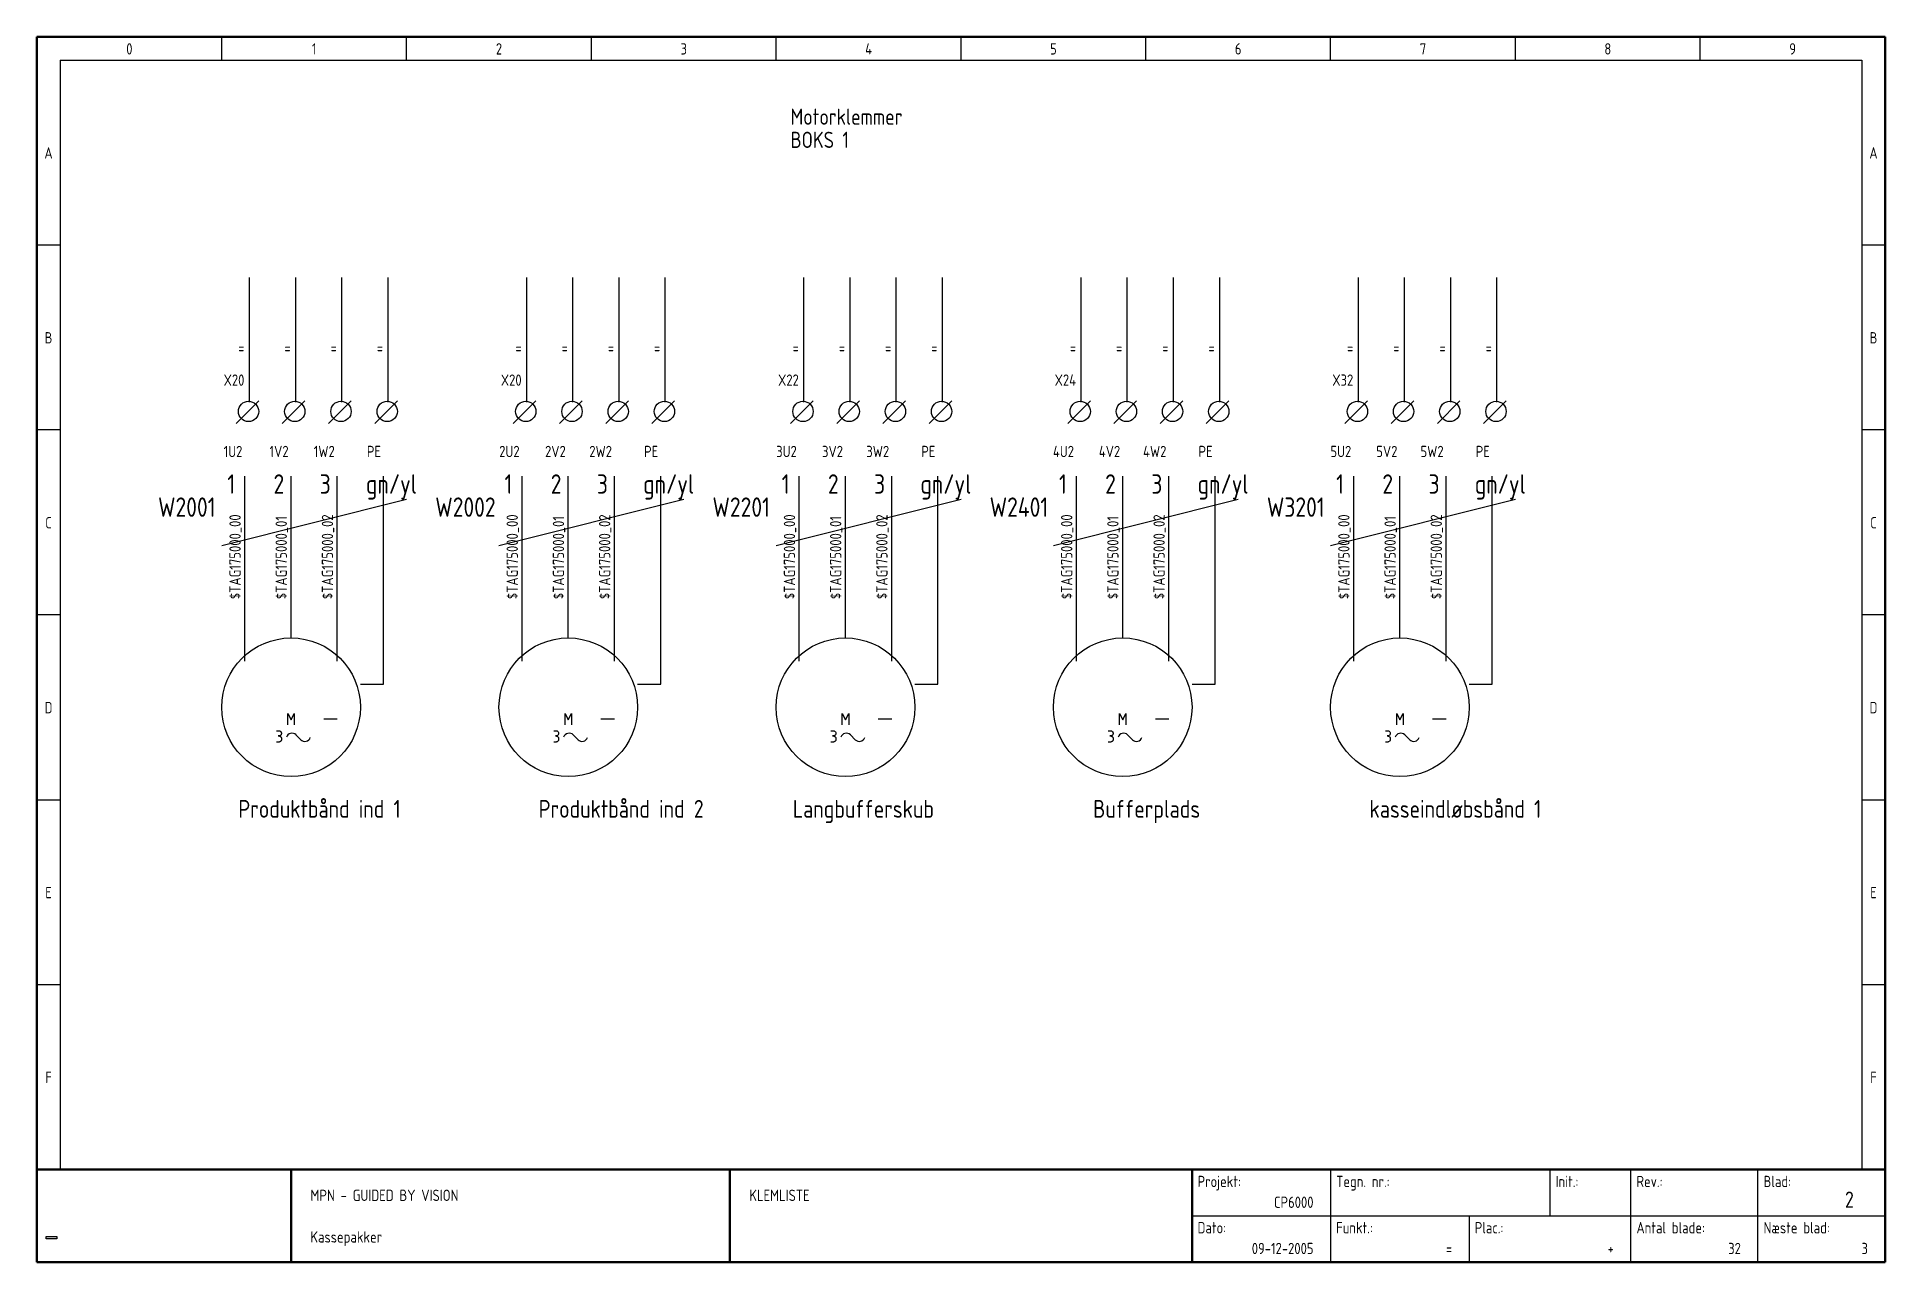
# Model space of a CAD drawing. Header units: millimetres. Extents: x 10 to 410, y 10 to 275.
import ezdxf
from ezdxf.enums import TextEntityAlignment as Align

# ---------------------------------------------------------------- set-up
doc = ezdxf.new("R2010")
doc.units = ezdxf.units.MM
doc.linetypes.add('Caddy_Solid', pattern=[0])
doc.styles.add('Caddy_Vectorfont1p', font='isocp___.ttf', dxfattribs={"width": 0.9})
picture_1 = doc.add_image_def('image1.bmp', size_in_pixel=(51, 10))

# ---------------------------------------------------------------- blocks, each defined once
blk = doc.blocks.new('Blk1')
at = {"linetype": 'Caddy_Solid', "lineweight": 50}
for p, q in [((10, 10), (10, 275)), ((10, 275), (410, 275)), ((410, 275), (410, 10)), ((10, 30), (410, 30)), ((65, 30), (65, 10)), ((160, 30), (160, 10)), ((260, 30), (260, 10)), ((410, 10), (10, 10))]:
    blk.add_line(p, q, dxfattribs=at)
at = {"linetype": 'Caddy_Solid', "lineweight": 25}
for p, q in [((50, 270), (50, 275)), ((90, 270), (90, 275)), ((130, 270), (130, 275)), ((170, 270), (170, 275)), ((210, 270), (210, 275)), ((250, 270), (250, 275)), ((290, 270), (290, 275)), ((330, 270), (330, 275)), ((370, 270), (370, 275)), ((15, 270), (15, 30)), ((15, 270), (405, 270)), ((405, 270), (405, 30)), ((15, 230), (10, 230)), ((410, 230), (405, 230)), ((15, 190), (10, 190)), ((410, 190), (405, 190)), ((15, 150), (10, 150)), ((410, 150), (405, 150)), ((10, 110), (15, 110)), ((405, 110), (410, 110)), ((10, 70), (15, 70)), ((405, 70), (410, 70)), ((10, 30), (15, 30)), ((290, 30), (290, 10)), ((337.5, 20), (337.5, 30)), ((355, 20), (355, 30)), ((382.5, 20), (382.5, 30)), ((405, 30), (410, 30)), ((260, 20), (410, 20)), ((320, 20), (320, 10)), ((355, 10), (355, 20)), ((382.5, 10), (382.5, 20))]:
    blk.add_line(p, q, dxfattribs=at)
at = {"lineweight": 25, "style": 'Caddy_Vectorfont1p', "width": 0.9}
for s, p in [('0', (30, 271.2)), ('1', (70, 271.2)), ('2', (110, 271.2)), ('3', (150, 271.2)), ('4', (190, 271.2)), ('5', (230, 271.2)), ('6', (270, 271.2)), ('7', (310, 271.2)), ('8', (350, 271.2)), ('9', (390, 271.2)), ('A', (12.5, 248.7)), ('A', (407.5, 248.7)), ('B', (12.5, 208.7)), ('B', (407.5, 208.7)), ('C', (12.5, 168.7)), ('C', (407.5, 168.7)), ('D', (12.5, 128.7)), ('D', (407.5, 128.7)), ('E', (12.5, 88.7)), ('E', (407.5, 88.7)), ('F', (12.5, 48.7)), ('F', (407.5, 48.7))]:
    blk.add_text(s, height=2.45, dxfattribs=at).set_placement(p, align=Align.CENTER)
for s, p in [('Projekt:', (261.2, 26.2)), ('Tegn. nr.:', (291.2, 26.2)), ('Init.:', (338.7, 26.2)), ('Rev.:', (356.2, 26.2)), ('Blad:', (383.7, 26.2)), ('MPN - GUIDED BY VISION', (69.2, 23.2)), ('KLEMLISTE', (164.2, 23.2)), ('Kassepakker', (69.2, 14.2)), ('Dato:', (261.2, 16.2)), ('Funkt.:', (291.2, 16.2)), ('Plac.:', (321.2, 16.2)), ('Antal blade:', (356.2, 16.2)), ('Næste blad:', (383.7, 16.2))]:
    blk.add_text(s, height=2.45, dxfattribs=at).set_placement(p)
for s, p in [('CP6000', (286.3, 21.7)), ('09-12-2005', (286.3, 11.7)), ('=', (316.3, 11.7)), ('+', (351.3, 11.7)), ('32', (378.8, 11.7)), ('3', (406.3, 11.7))]:
    blk.add_text(s, height=2.45, dxfattribs=at).set_placement(p, align=Align.RIGHT)
at = {"lineweight": 35, "style": 'Caddy_Vectorfont1p', "width": 0.9}
blk.add_text('2', height=3.5, dxfattribs=at).set_placement((403.25, 21.75), align=Align.RIGHT)
image = blk.add_image(picture_1, insert=(12, 15), size_in_units=(2.32, 0.484))
blk = doc.blocks.new('Blk2')
at = {"linetype": 'Caddy_Solid', "lineweight": 25}
blk.add_line((53.1, 191.4), (58, 196.3), dxfattribs=at)
blk.add_circle((55.8, 194), 2.2, dxfattribs=at)
at = {"lineweight": 25, "style": 'Caddy_Vectorfont1p', "width": 0.9, "flags": 1}
for tag, p in [('$TAG140020', (54.9, 206.55)), ('$TAG140050', (49.9, 198.05)), ('$TAG160410', (52.8, 187.75))]:
    blk.add_attdef(tag, text='', height=2.45, dxfattribs=at).set_placement(p, align=Align.RIGHT)
at = {"lineweight": 25, "style": 'Caddy_Vectorfont1p', "width": 0.9}
for tag, p in [('$TAG160010', (54.9, 199.55)), ('$TAG160040', (45.3, 187.25)), ('$TAG160040', (45.3, 186.82)), ('$TAG160400', (54.46, 184.11))]:
    blk.add_attdef(tag, text='', height=2.45, dxfattribs=at).set_placement(p, align=Align.RIGHT)
blk = doc.blocks.new('Blk3')
at = {"linetype": 'Caddy_Solid', "lineweight": 25}
blk.add_line((63.1, 191.4), (68, 196.3), dxfattribs=at)
blk.add_circle((65.8, 194), 2.2, dxfattribs=at)
at = {"lineweight": 25, "style": 'Caddy_Vectorfont1p', "width": 0.9, "flags": 1}
for tag, p in [('$TAG140020', (64.9, 206.55)), ('$TAG140050', (59.9, 198.05)), ('$TAG160010', (64.9, 199.55)), ('$TAG160410', (62.8, 187.75))]:
    blk.add_attdef(tag, text='', height=2.45, dxfattribs=at).set_placement(p, align=Align.RIGHT)
at = {"lineweight": 25, "style": 'Caddy_Vectorfont1p', "width": 0.9}
for tag, p in [('$TAG160040', (55.3, 187.25)), ('$TAG160040', (55.3, 186.82)), ('$TAG160400', (64.46, 184.11))]:
    blk.add_attdef(tag, text='', height=2.45, dxfattribs=at).set_placement(p, align=Align.RIGHT)
blk = doc.blocks.new('Blk4')
at = {"linetype": 'Caddy_Solid', "lineweight": 25}
blk.add_line((73.1, 191.4), (78, 196.3), dxfattribs=at)
blk.add_circle((75.8, 194), 2.2, dxfattribs=at)
at = {"lineweight": 25, "style": 'Caddy_Vectorfont1p', "width": 0.9, "flags": 1}
for tag, p in [('$TAG140020', (74.9, 206.55)), ('$TAG140050', (69.9, 198.05)), ('$TAG160010', (74.9, 199.55)), ('$TAG160410', (72.8, 187.75))]:
    blk.add_attdef(tag, text='', height=2.45, dxfattribs=at).set_placement(p, align=Align.RIGHT)
at = {"lineweight": 25, "style": 'Caddy_Vectorfont1p', "width": 0.9}
for tag, p in [('$TAG160040', (65.3, 187.25)), ('$TAG160040', (65.3, 186.82)), ('$TAG160400', (74.46, 184.11))]:
    blk.add_attdef(tag, text='', height=2.45, dxfattribs=at).set_placement(p, align=Align.RIGHT)
blk = doc.blocks.new('Blk5')
at = {"linetype": 'Caddy_Solid', "lineweight": 25}
blk.add_line((83.1, 191.4), (88, 196.3), dxfattribs=at)
blk.add_circle((85.8, 194), 2.2, dxfattribs=at)
at = {"lineweight": 25, "style": 'Caddy_Vectorfont1p', "width": 0.9, "flags": 1}
for tag, p in [('$TAG140020', (84.9, 206.55)), ('$TAG140050', (79.9, 198.05)), ('$TAG160010', (84.9, 199.55)), ('$TAG160410', (82.8, 187.75))]:
    blk.add_attdef(tag, text='', height=2.45, dxfattribs=at).set_placement(p, align=Align.RIGHT)
at = {"lineweight": 25, "style": 'Caddy_Vectorfont1p', "width": 0.9}
for tag, p in [('$TAG160040', (75.3, 187.25)), ('$TAG160040', (75.3, 186.82)), ('$TAG160400', (84.46, 184.11))]:
    blk.add_attdef(tag, text='', height=2.45, dxfattribs=at).set_placement(p, align=Align.RIGHT)
blk = doc.blocks.new('Blk6')
at = {"linetype": 'Caddy_Solid', "lineweight": 25}
blk.add_line((113.1, 191.4), (118, 196.3), dxfattribs=at)
blk.add_circle((115.8, 194), 2.2, dxfattribs=at)
at = {"lineweight": 25, "style": 'Caddy_Vectorfont1p', "width": 0.9, "flags": 1}
for tag, p in [('$TAG140020', (114.9, 206.55)), ('$TAG140050', (109.9, 198.05)), ('$TAG160410', (112.8, 187.75))]:
    blk.add_attdef(tag, text='', height=2.45, dxfattribs=at).set_placement(p, align=Align.RIGHT)
at = {"lineweight": 25, "style": 'Caddy_Vectorfont1p', "width": 0.9}
for tag, p in [('$TAG160010', (114.9, 199.55)), ('$TAG160040', (105.3, 187.25)), ('$TAG160040', (105.3, 186.82)), ('$TAG160400', (114.46, 184.11))]:
    blk.add_attdef(tag, text='', height=2.45, dxfattribs=at).set_placement(p, align=Align.RIGHT)
blk = doc.blocks.new('Blk7')
at = {"linetype": 'Caddy_Solid', "lineweight": 25}
blk.add_line((123.1, 191.4), (128, 196.3), dxfattribs=at)
blk.add_circle((125.8, 194), 2.2, dxfattribs=at)
at = {"lineweight": 25, "style": 'Caddy_Vectorfont1p', "width": 0.9, "flags": 1}
for tag, p in [('$TAG140020', (124.9, 206.55)), ('$TAG140050', (119.9, 198.05)), ('$TAG160010', (124.9, 199.55)), ('$TAG160410', (122.8, 187.75))]:
    blk.add_attdef(tag, text='', height=2.45, dxfattribs=at).set_placement(p, align=Align.RIGHT)
at = {"lineweight": 25, "style": 'Caddy_Vectorfont1p', "width": 0.9}
for tag, p in [('$TAG160040', (115.3, 187.25)), ('$TAG160040', (115.3, 186.82)), ('$TAG160400', (124.46, 184.11))]:
    blk.add_attdef(tag, text='', height=2.45, dxfattribs=at).set_placement(p, align=Align.RIGHT)
blk = doc.blocks.new('Blk8')
at = {"linetype": 'Caddy_Solid', "lineweight": 25}
blk.add_line((133.1, 191.4), (138, 196.3), dxfattribs=at)
blk.add_circle((135.8, 194), 2.2, dxfattribs=at)
at = {"lineweight": 25, "style": 'Caddy_Vectorfont1p', "width": 0.9, "flags": 1}
for tag, p in [('$TAG140020', (134.9, 206.55)), ('$TAG140050', (129.9, 198.05)), ('$TAG160010', (134.9, 199.55)), ('$TAG160410', (132.8, 187.75))]:
    blk.add_attdef(tag, text='', height=2.45, dxfattribs=at).set_placement(p, align=Align.RIGHT)
at = {"lineweight": 25, "style": 'Caddy_Vectorfont1p', "width": 0.9}
for tag, p in [('$TAG160040', (125.3, 187.25)), ('$TAG160040', (125.3, 186.82)), ('$TAG160400', (134.46, 184.11))]:
    blk.add_attdef(tag, text='', height=2.45, dxfattribs=at).set_placement(p, align=Align.RIGHT)
blk = doc.blocks.new('Blk9')
at = {"linetype": 'Caddy_Solid', "lineweight": 25}
blk.add_line((143.1, 191.4), (148, 196.3), dxfattribs=at)
blk.add_circle((145.8, 194), 2.2, dxfattribs=at)
at = {"lineweight": 25, "style": 'Caddy_Vectorfont1p', "width": 0.9, "flags": 1}
for tag, p in [('$TAG140020', (144.9, 206.55)), ('$TAG140050', (139.9, 198.05)), ('$TAG160010', (144.9, 199.55)), ('$TAG160410', (142.8, 187.75))]:
    blk.add_attdef(tag, text='', height=2.45, dxfattribs=at).set_placement(p, align=Align.RIGHT)
at = {"lineweight": 25, "style": 'Caddy_Vectorfont1p', "width": 0.9}
for tag, p in [('$TAG160040', (135.3, 187.25)), ('$TAG160040', (135.3, 186.82)), ('$TAG160400', (144.46, 184.11))]:
    blk.add_attdef(tag, text='', height=2.45, dxfattribs=at).set_placement(p, align=Align.RIGHT)
blk = doc.blocks.new('Blk10')
at = {"linetype": 'Caddy_Solid', "lineweight": 25}
blk.add_line((173.1, 191.4), (178, 196.3), dxfattribs=at)
blk.add_circle((175.8, 194), 2.2, dxfattribs=at)
at = {"lineweight": 25, "style": 'Caddy_Vectorfont1p', "width": 0.9, "flags": 1}
for tag, p in [('$TAG140020', (174.9, 206.55)), ('$TAG140050', (169.9, 198.05)), ('$TAG160410', (172.8, 187.75))]:
    blk.add_attdef(tag, text='', height=2.45, dxfattribs=at).set_placement(p, align=Align.RIGHT)
at = {"lineweight": 25, "style": 'Caddy_Vectorfont1p', "width": 0.9}
for tag, p in [('$TAG160010', (174.9, 199.55)), ('$TAG160040', (165.3, 187.25)), ('$TAG160040', (165.3, 186.82)), ('$TAG160400', (174.46, 184.11))]:
    blk.add_attdef(tag, text='', height=2.45, dxfattribs=at).set_placement(p, align=Align.RIGHT)
blk = doc.blocks.new('Blk11')
at = {"linetype": 'Caddy_Solid', "lineweight": 25}
blk.add_line((183.1, 191.4), (188, 196.3), dxfattribs=at)
blk.add_circle((185.8, 194), 2.2, dxfattribs=at)
at = {"lineweight": 25, "style": 'Caddy_Vectorfont1p', "width": 0.9, "flags": 1}
for tag, p in [('$TAG140020', (184.9, 206.55)), ('$TAG140050', (179.9, 198.05)), ('$TAG160010', (184.9, 199.55)), ('$TAG160410', (182.8, 187.75))]:
    blk.add_attdef(tag, text='', height=2.45, dxfattribs=at).set_placement(p, align=Align.RIGHT)
at = {"lineweight": 25, "style": 'Caddy_Vectorfont1p', "width": 0.9}
for tag, p in [('$TAG160040', (175.3, 187.25)), ('$TAG160040', (175.3, 186.82)), ('$TAG160400', (184.46, 184.11))]:
    blk.add_attdef(tag, text='', height=2.45, dxfattribs=at).set_placement(p, align=Align.RIGHT)
blk = doc.blocks.new('Blk12')
at = {"linetype": 'Caddy_Solid', "lineweight": 25}
blk.add_line((193.1, 191.4), (198, 196.3), dxfattribs=at)
blk.add_circle((195.8, 194), 2.2, dxfattribs=at)
at = {"lineweight": 25, "style": 'Caddy_Vectorfont1p', "width": 0.9, "flags": 1}
for tag, p in [('$TAG140020', (194.9, 206.55)), ('$TAG140050', (189.9, 198.05)), ('$TAG160010', (194.9, 199.55)), ('$TAG160410', (192.8, 187.75))]:
    blk.add_attdef(tag, text='', height=2.45, dxfattribs=at).set_placement(p, align=Align.RIGHT)
at = {"lineweight": 25, "style": 'Caddy_Vectorfont1p', "width": 0.9}
for tag, p in [('$TAG160040', (185.3, 187.25)), ('$TAG160040', (185.3, 186.82)), ('$TAG160400', (194.46, 184.11))]:
    blk.add_attdef(tag, text='', height=2.45, dxfattribs=at).set_placement(p, align=Align.RIGHT)
blk = doc.blocks.new('Blk13')
at = {"linetype": 'Caddy_Solid', "lineweight": 25}
blk.add_line((203.1, 191.4), (208, 196.3), dxfattribs=at)
blk.add_circle((205.8, 194), 2.2, dxfattribs=at)
at = {"lineweight": 25, "style": 'Caddy_Vectorfont1p', "width": 0.9, "flags": 1}
for tag, p in [('$TAG140020', (204.9, 206.55)), ('$TAG140050', (199.9, 198.05)), ('$TAG160010', (204.9, 199.55)), ('$TAG160410', (202.8, 187.75))]:
    blk.add_attdef(tag, text='', height=2.45, dxfattribs=at).set_placement(p, align=Align.RIGHT)
at = {"lineweight": 25, "style": 'Caddy_Vectorfont1p', "width": 0.9}
for tag, p in [('$TAG160040', (195.3, 187.25)), ('$TAG160040', (195.3, 186.82)), ('$TAG160400', (204.46, 184.11))]:
    blk.add_attdef(tag, text='', height=2.45, dxfattribs=at).set_placement(p, align=Align.RIGHT)
blk = doc.blocks.new('Blk14')
at = {"linetype": 'Caddy_Solid', "lineweight": 25}
blk.add_line((233.1, 191.4), (238, 196.3), dxfattribs=at)
blk.add_circle((235.8, 194), 2.2, dxfattribs=at)
at = {"lineweight": 25, "style": 'Caddy_Vectorfont1p', "width": 0.9, "flags": 1}
for tag, p in [('$TAG140020', (234.9, 206.55)), ('$TAG140050', (229.9, 198.05)), ('$TAG160410', (232.8, 187.75))]:
    blk.add_attdef(tag, text='', height=2.45, dxfattribs=at).set_placement(p, align=Align.RIGHT)
at = {"lineweight": 25, "style": 'Caddy_Vectorfont1p', "width": 0.9}
for tag, p in [('$TAG160010', (234.9, 199.55)), ('$TAG160040', (225.3, 187.25)), ('$TAG160040', (225.3, 186.82)), ('$TAG160400', (234.46, 184.11))]:
    blk.add_attdef(tag, text='', height=2.45, dxfattribs=at).set_placement(p, align=Align.RIGHT)
blk = doc.blocks.new('Blk15')
at = {"linetype": 'Caddy_Solid', "lineweight": 25}
blk.add_line((243.1, 191.4), (248, 196.3), dxfattribs=at)
blk.add_circle((245.8, 194), 2.2, dxfattribs=at)
at = {"lineweight": 25, "style": 'Caddy_Vectorfont1p', "width": 0.9, "flags": 1}
for tag, p in [('$TAG140020', (244.9, 206.55)), ('$TAG140050', (239.9, 198.05)), ('$TAG160010', (244.9, 199.55)), ('$TAG160410', (242.8, 187.75))]:
    blk.add_attdef(tag, text='', height=2.45, dxfattribs=at).set_placement(p, align=Align.RIGHT)
at = {"lineweight": 25, "style": 'Caddy_Vectorfont1p', "width": 0.9}
for tag, p in [('$TAG160040', (235.3, 187.25)), ('$TAG160040', (235.3, 186.82)), ('$TAG160400', (244.46, 184.11))]:
    blk.add_attdef(tag, text='', height=2.45, dxfattribs=at).set_placement(p, align=Align.RIGHT)
blk = doc.blocks.new('Blk16')
at = {"linetype": 'Caddy_Solid', "lineweight": 25}
blk.add_line((253.1, 191.4), (258, 196.3), dxfattribs=at)
blk.add_circle((255.8, 194), 2.2, dxfattribs=at)
at = {"lineweight": 25, "style": 'Caddy_Vectorfont1p', "width": 0.9, "flags": 1}
for tag, p in [('$TAG140020', (254.9, 206.55)), ('$TAG140050', (249.9, 198.05)), ('$TAG160010', (254.9, 199.55)), ('$TAG160410', (252.8, 187.75))]:
    blk.add_attdef(tag, text='', height=2.45, dxfattribs=at).set_placement(p, align=Align.RIGHT)
at = {"lineweight": 25, "style": 'Caddy_Vectorfont1p', "width": 0.9}
for tag, p in [('$TAG160040', (245.3, 187.25)), ('$TAG160040', (245.3, 186.82)), ('$TAG160400', (254.46, 184.11))]:
    blk.add_attdef(tag, text='', height=2.45, dxfattribs=at).set_placement(p, align=Align.RIGHT)
blk = doc.blocks.new('Blk17')
at = {"linetype": 'Caddy_Solid', "lineweight": 25}
blk.add_line((263.1, 191.4), (268, 196.3), dxfattribs=at)
blk.add_circle((265.8, 194), 2.2, dxfattribs=at)
at = {"lineweight": 25, "style": 'Caddy_Vectorfont1p', "width": 0.9, "flags": 1}
for tag, p in [('$TAG140020', (264.9, 206.55)), ('$TAG140050', (259.9, 198.05)), ('$TAG160010', (264.9, 199.55)), ('$TAG160410', (262.8, 187.75))]:
    blk.add_attdef(tag, text='', height=2.45, dxfattribs=at).set_placement(p, align=Align.RIGHT)
at = {"lineweight": 25, "style": 'Caddy_Vectorfont1p', "width": 0.9}
for tag, p in [('$TAG160040', (255.3, 187.25)), ('$TAG160040', (255.3, 186.82)), ('$TAG160400', (264.46, 184.11))]:
    blk.add_attdef(tag, text='', height=2.45, dxfattribs=at).set_placement(p, align=Align.RIGHT)
blk = doc.blocks.new('Blk18')
at = {"linetype": 'Caddy_Solid', "lineweight": 25}
blk.add_line((293.1, 191.4), (298, 196.3), dxfattribs=at)
blk.add_circle((295.8, 194), 2.2, dxfattribs=at)
at = {"lineweight": 25, "style": 'Caddy_Vectorfont1p', "width": 0.9, "flags": 1}
for tag, p in [('$TAG140020', (294.9, 206.55)), ('$TAG140050', (289.9, 198.05)), ('$TAG160410', (292.8, 187.75))]:
    blk.add_attdef(tag, text='', height=2.45, dxfattribs=at).set_placement(p, align=Align.RIGHT)
at = {"lineweight": 25, "style": 'Caddy_Vectorfont1p', "width": 0.9}
for tag, p in [('$TAG160010', (294.9, 199.55)), ('$TAG160040', (285.3, 187.25)), ('$TAG160040', (285.3, 186.82)), ('$TAG160400', (294.46, 184.11))]:
    blk.add_attdef(tag, text='', height=2.45, dxfattribs=at).set_placement(p, align=Align.RIGHT)
blk = doc.blocks.new('Blk19')
at = {"linetype": 'Caddy_Solid', "lineweight": 25}
blk.add_line((303.1, 191.4), (308, 196.3), dxfattribs=at)
blk.add_circle((305.8, 194), 2.2, dxfattribs=at)
at = {"lineweight": 25, "style": 'Caddy_Vectorfont1p', "width": 0.9, "flags": 1}
for tag, p in [('$TAG140020', (304.9, 206.55)), ('$TAG140050', (299.9, 198.05)), ('$TAG160010', (304.9, 199.55)), ('$TAG160410', (302.8, 187.75))]:
    blk.add_attdef(tag, text='', height=2.45, dxfattribs=at).set_placement(p, align=Align.RIGHT)
at = {"lineweight": 25, "style": 'Caddy_Vectorfont1p', "width": 0.9}
for tag, p in [('$TAG160040', (295.3, 187.25)), ('$TAG160040', (295.3, 186.82)), ('$TAG160400', (304.46, 184.11))]:
    blk.add_attdef(tag, text='', height=2.45, dxfattribs=at).set_placement(p, align=Align.RIGHT)
blk = doc.blocks.new('Blk20')
at = {"linetype": 'Caddy_Solid', "lineweight": 25}
blk.add_line((313.1, 191.4), (318, 196.3), dxfattribs=at)
blk.add_circle((315.8, 194), 2.2, dxfattribs=at)
at = {"lineweight": 25, "style": 'Caddy_Vectorfont1p', "width": 0.9, "flags": 1}
for tag, p in [('$TAG140020', (314.9, 206.55)), ('$TAG140050', (309.9, 198.05)), ('$TAG160010', (314.9, 199.55)), ('$TAG160410', (312.8, 187.75))]:
    blk.add_attdef(tag, text='', height=2.45, dxfattribs=at).set_placement(p, align=Align.RIGHT)
at = {"lineweight": 25, "style": 'Caddy_Vectorfont1p', "width": 0.9}
for tag, p in [('$TAG160040', (305.3, 187.25)), ('$TAG160040', (305.3, 186.82)), ('$TAG160400', (314.46, 184.11))]:
    blk.add_attdef(tag, text='', height=2.45, dxfattribs=at).set_placement(p, align=Align.RIGHT)
blk = doc.blocks.new('Blk21')
at = {"linetype": 'Caddy_Solid', "lineweight": 25}
blk.add_line((323.1, 191.4), (328, 196.3), dxfattribs=at)
blk.add_circle((325.8, 194), 2.2, dxfattribs=at)
at = {"lineweight": 25, "style": 'Caddy_Vectorfont1p', "width": 0.9, "flags": 1}
for tag, p in [('$TAG140020', (324.9, 206.55)), ('$TAG140050', (319.9, 198.05)), ('$TAG160010', (324.9, 199.55)), ('$TAG160410', (322.8, 187.75))]:
    blk.add_attdef(tag, text='', height=2.45, dxfattribs=at).set_placement(p, align=Align.RIGHT)
at = {"lineweight": 25, "style": 'Caddy_Vectorfont1p', "width": 0.9}
for tag, p in [('$TAG160040', (315.3, 187.25)), ('$TAG160040', (315.3, 186.82)), ('$TAG160400', (324.46, 184.11))]:
    blk.add_attdef(tag, text='', height=2.45, dxfattribs=at).set_placement(p, align=Align.RIGHT)

msp = doc.modelspace()

# ---------------------------------------------------------------- linework, layer by layer
at = {"linetype": 'Caddy_Solid', "lineweight": 25}
for p, q in [((56, 196), (56, 223)), ((66, 196), (66, 223)), ((76, 196), (76, 223)), ((86, 196), (86, 223)), ((116, 196), (116, 223)), ((126, 196), (126, 223)), ((136, 196), (136, 223)), ((146, 196), (146, 223)), ((176, 196), (176, 223)), ((186, 196), (186, 223)), ((196, 196), (196, 223)), ((206, 196), (206, 223)), ((236, 196), (236, 223)), ((246, 196), (246, 223)), ((256, 196), (256, 223)), ((266, 196), (266, 223)), ((296, 196), (296, 223)), ((306, 196), (306, 223)), ((316, 196), (316, 223)), ((326, 196), (326, 223)), ((55, 155), (55, 180)), ((65, 155), (65, 180)), ((75, 155), (75, 180)), ((85, 155), (85, 180)), ((115, 155), (115, 180)), ((125, 155), (125, 180)), ((135, 155), (135, 180)), ((145, 155), (145, 180)), ((175, 155), (175, 180)), ((185, 155), (185, 180)), ((195, 155), (195, 180)), ((205, 155), (205, 180)), ((235, 155), (235, 180)), ((245, 155), (245, 180)), ((255, 155), (255, 180)), ((265, 155), (265, 180)), ((295, 155), (295, 180)), ((305, 155), (305, 180)), ((315, 155), (315, 180)), ((325, 155), (325, 180)), ((50, 165), (90, 175)), ((110, 165), (150, 175)), ((170, 165), (210, 175)), ((230, 165), (270, 175)), ((290, 165), (330, 175)), ((55, 140), (55, 155)), ((65, 145), (65, 155)), ((75, 140), (75, 155)), ((85, 135), (85, 155)), ((115, 140), (115, 155)), ((125, 145), (125, 155)), ((135, 140), (135, 155)), ((145, 135), (145, 155)), ((175, 140), (175, 155)), ((185, 145), (185, 155)), ((195, 140), (195, 155)), ((205, 135), (205, 155)), ((235, 140), (235, 155)), ((245, 145), (245, 155)), ((255, 140), (255, 155)), ((265, 135), (265, 155)), ((295, 140), (295, 155)), ((305, 145), (305, 155)), ((315, 140), (315, 155)), ((325, 135), (325, 155)), ((80, 135), (85, 135)), ((140, 135), (145, 135)), ((200, 135), (205, 135)), ((260, 135), (265, 135)), ((320, 135), (325, 135)), ((64.3, 126.2), (64.3, 128.65)), ((64.3, 128.65), (65, 127.25)), ((65, 127.25), (65.7, 128.65)), ((65.7, 128.65), (65.7, 126.2)), ((124.3, 126.2), (124.3, 128.65)), ((124.3, 128.65), (125, 127.25)), ((125, 127.25), (125.7, 128.65)), ((125.7, 128.65), (125.7, 126.2)), ((184.3, 126.2), (184.3, 128.65)), ((184.3, 128.65), (185, 127.25)), ((185, 127.25), (185.7, 128.65)), ((185.7, 128.65), (185.7, 126.2)), ((244.3, 126.2), (244.3, 128.65)), ((244.3, 128.65), (245, 127.25)), ((245, 127.25), (245.7, 128.65)), ((245.7, 128.65), (245.7, 126.2)), ((304.3, 126.2), (304.3, 128.65)), ((304.3, 128.65), (305, 127.25)), ((305, 127.25), (305.7, 128.65)), ((305.7, 128.65), (305.7, 126.2)), ((61.86, 124.93), (62.39, 124.93)), ((62.39, 124.93), (62.48, 124.91)), ((62.48, 124.91), (62.56, 124.9)), ((62.56, 124.9), (62.65, 124.86)), ((62.65, 124.86), (62.74, 124.79)), ((62.74, 124.79), (62.83, 124.69)), ((62.83, 124.04), (62.74, 123.93)), ((62.83, 124.69), (62.88, 124.58)), ((62.88, 124.15), (62.83, 124.04)), ((62.88, 124.58), (62.9, 124.49)), ((62.9, 124.23), (62.88, 124.15)), ((62.9, 124.49), (62.91, 124.41)), ((62.91, 124.32), (62.9, 124.23)), ((62.91, 124.41), (62.91, 124.32)), ((66.06, 124.04), (67.11, 122.99)), ((72.07, 127.5), (75, 127.5)), ((121.86, 124.93), (122.39, 124.93)), ((122.39, 124.93), (122.48, 124.91)), ((122.48, 124.91), (122.56, 124.9)), ((122.56, 124.9), (122.65, 124.86)), ((122.65, 124.86), (122.74, 124.79)), ((122.74, 124.79), (122.83, 124.69)), ((122.83, 124.04), (122.74, 123.93)), ((122.83, 124.69), (122.88, 124.58)), ((122.88, 124.15), (122.83, 124.04)), ((122.88, 124.58), (122.9, 124.49)), ((122.9, 124.23), (122.88, 124.15)), ((122.9, 124.49), (122.91, 124.41)), ((122.91, 124.32), (122.9, 124.23)), ((122.91, 124.41), (122.91, 124.32)), ((126.06, 124.04), (127.11, 122.99)), ((132.07, 127.5), (135, 127.5)), ((181.86, 124.93), (182.39, 124.93)), ((182.39, 124.93), (182.48, 124.91)), ((182.48, 124.91), (182.56, 124.9)), ((182.56, 124.9), (182.65, 124.86)), ((182.65, 124.86), (182.74, 124.79)), ((182.74, 124.79), (182.83, 124.69)), ((182.83, 124.04), (182.74, 123.93)), ((182.83, 124.69), (182.88, 124.58)), ((182.88, 124.15), (182.83, 124.04)), ((182.88, 124.58), (182.9, 124.49)), ((182.9, 124.23), (182.88, 124.15)), ((182.9, 124.49), (182.91, 124.41)), ((182.91, 124.32), (182.9, 124.23)), ((182.91, 124.41), (182.91, 124.32)), ((186.06, 124.04), (187.11, 122.99)), ((192.07, 127.5), (195, 127.5)), ((241.86, 124.93), (242.39, 124.93)), ((242.39, 124.93), (242.48, 124.91)), ((242.48, 124.91), (242.56, 124.9)), ((242.56, 124.9), (242.65, 124.86)), ((242.65, 124.86), (242.74, 124.79)), ((242.74, 124.79), (242.83, 124.69)), ((242.83, 124.04), (242.74, 123.93)), ((242.83, 124.69), (242.88, 124.58)), ((242.88, 124.15), (242.83, 124.04)), ((242.88, 124.58), (242.9, 124.49)), ((242.9, 124.23), (242.88, 124.15)), ((242.9, 124.49), (242.91, 124.41)), ((242.91, 124.32), (242.9, 124.23)), ((242.91, 124.41), (242.91, 124.32)), ((246.06, 124.04), (247.11, 122.99)), ((252.07, 127.5), (255, 127.5)), ((301.86, 124.93), (302.39, 124.93)), ((302.39, 124.93), (302.48, 124.91)), ((302.48, 124.91), (302.56, 124.9)), ((302.56, 124.9), (302.65, 124.86)), ((302.65, 124.86), (302.74, 124.79)), ((302.74, 124.79), (302.83, 124.69)), ((302.83, 124.04), (302.74, 123.93)), ((302.83, 124.69), (302.88, 124.58)), ((302.88, 124.15), (302.83, 124.04)), ((302.88, 124.58), (302.9, 124.49)), ((302.9, 124.23), (302.88, 124.15)), ((302.9, 124.49), (302.91, 124.41)), ((302.91, 124.32), (302.9, 124.23)), ((302.91, 124.41), (302.91, 124.32)), ((306.06, 124.04), (307.11, 122.99)), ((312.07, 127.5), (315, 127.5)), ((62.39, 122.48), (61.86, 122.48)), ((62.39, 123.79), (62.21, 123.79)), ((62.21, 123.79), (62.39, 123.79)), ((62.48, 123.81), (62.39, 123.79)), ((62.39, 123.79), (62.48, 123.78)), ((62.48, 122.5), (62.39, 122.48)), ((62.56, 123.83), (62.48, 123.81)), ((62.48, 123.78), (62.56, 123.76)), ((62.56, 122.52), (62.48, 122.5)), ((62.65, 123.88), (62.56, 123.83)), ((62.56, 123.76), (62.65, 123.71)), ((62.65, 122.57), (62.56, 122.52)), ((62.74, 123.93), (62.65, 123.88)), ((62.65, 123.71), (62.74, 123.65)), ((62.74, 122.62), (62.65, 122.57)), ((62.74, 123.65), (62.83, 123.55)), ((62.83, 122.73), (62.74, 122.62)), ((62.83, 123.55), (62.88, 123.45)), ((62.88, 122.83), (62.83, 122.73)), ((62.88, 123.45), (62.9, 123.36)), ((62.9, 122.92), (62.88, 122.83)), ((62.9, 123.36), (62.91, 123.27)), ((62.91, 123.01), (62.9, 122.92)), ((62.91, 123.27), (62.91, 123.01)), ((122.39, 122.48), (121.86, 122.48)), ((122.39, 123.79), (122.21, 123.79)), ((122.21, 123.79), (122.39, 123.79)), ((122.48, 123.81), (122.39, 123.79)), ((122.39, 123.79), (122.48, 123.78)), ((122.48, 122.5), (122.39, 122.48)), ((122.56, 123.83), (122.48, 123.81)), ((122.48, 123.78), (122.56, 123.76)), ((122.56, 122.52), (122.48, 122.5)), ((122.65, 123.88), (122.56, 123.83)), ((122.56, 123.76), (122.65, 123.71)), ((122.65, 122.57), (122.56, 122.52)), ((122.74, 123.93), (122.65, 123.88)), ((122.65, 123.71), (122.74, 123.65)), ((122.74, 122.62), (122.65, 122.57)), ((122.74, 123.65), (122.83, 123.55)), ((122.83, 122.73), (122.74, 122.62)), ((122.83, 123.55), (122.88, 123.45)), ((122.88, 122.83), (122.83, 122.73)), ((122.88, 123.45), (122.9, 123.36)), ((122.9, 122.92), (122.88, 122.83)), ((122.9, 123.36), (122.91, 123.27)), ((122.91, 123.01), (122.9, 122.92)), ((122.91, 123.27), (122.91, 123.01)), ((182.39, 122.48), (181.86, 122.48)), ((182.39, 123.79), (182.21, 123.79)), ((182.21, 123.79), (182.39, 123.79)), ((182.48, 123.81), (182.39, 123.79)), ((182.39, 123.79), (182.48, 123.78)), ((182.48, 122.5), (182.39, 122.48)), ((182.56, 123.83), (182.48, 123.81)), ((182.48, 123.78), (182.56, 123.76)), ((182.56, 122.52), (182.48, 122.5)), ((182.65, 123.88), (182.56, 123.83)), ((182.56, 123.76), (182.65, 123.71)), ((182.65, 122.57), (182.56, 122.52)), ((182.74, 123.93), (182.65, 123.88)), ((182.65, 123.71), (182.74, 123.65)), ((182.74, 122.62), (182.65, 122.57)), ((182.74, 123.65), (182.83, 123.55)), ((182.83, 122.73), (182.74, 122.62)), ((182.83, 123.55), (182.88, 123.45)), ((182.88, 122.83), (182.83, 122.73)), ((182.88, 123.45), (182.9, 123.36)), ((182.9, 122.92), (182.88, 122.83)), ((182.9, 123.36), (182.91, 123.27)), ((182.91, 123.01), (182.9, 122.92)), ((182.91, 123.27), (182.91, 123.01)), ((242.39, 122.48), (241.86, 122.48)), ((242.39, 123.79), (242.21, 123.79)), ((242.21, 123.79), (242.39, 123.79)), ((242.48, 123.81), (242.39, 123.79)), ((242.39, 123.79), (242.48, 123.78)), ((242.48, 122.5), (242.39, 122.48)), ((242.56, 123.83), (242.48, 123.81)), ((242.48, 123.78), (242.56, 123.76)), ((242.56, 122.52), (242.48, 122.5)), ((242.65, 123.88), (242.56, 123.83)), ((242.56, 123.76), (242.65, 123.71)), ((242.65, 122.57), (242.56, 122.52)), ((242.74, 123.93), (242.65, 123.88)), ((242.65, 123.71), (242.74, 123.65)), ((242.74, 122.62), (242.65, 122.57)), ((242.74, 123.65), (242.83, 123.55)), ((242.83, 122.73), (242.74, 122.62)), ((242.83, 123.55), (242.88, 123.45)), ((242.88, 122.83), (242.83, 122.73)), ((242.88, 123.45), (242.9, 123.36)), ((242.9, 122.92), (242.88, 122.83)), ((242.9, 123.36), (242.91, 123.27)), ((242.91, 123.01), (242.9, 122.92)), ((242.91, 123.27), (242.91, 123.01)), ((302.39, 122.48), (301.86, 122.48)), ((302.39, 123.79), (302.21, 123.79)), ((302.21, 123.79), (302.39, 123.79)), ((302.48, 123.81), (302.39, 123.79)), ((302.39, 123.79), (302.48, 123.78)), ((302.48, 122.5), (302.39, 122.48)), ((302.56, 123.83), (302.48, 123.81)), ((302.48, 123.78), (302.56, 123.76)), ((302.56, 122.52), (302.48, 122.5)), ((302.65, 123.88), (302.56, 123.83)), ((302.56, 123.76), (302.65, 123.71)), ((302.65, 122.57), (302.56, 122.52)), ((302.74, 123.93), (302.65, 123.88)), ((302.65, 123.71), (302.74, 123.65)), ((302.74, 122.62), (302.65, 122.57)), ((302.74, 123.65), (302.83, 123.55)), ((302.83, 122.73), (302.74, 122.62)), ((302.83, 123.55), (302.88, 123.45)), ((302.88, 122.83), (302.83, 122.73)), ((302.88, 123.45), (302.9, 123.36)), ((302.9, 122.92), (302.88, 122.83)), ((302.9, 123.36), (302.91, 123.27)), ((302.91, 123.01), (302.9, 122.92)), ((302.91, 123.27), (302.91, 123.01))]:
    msp.add_line(p, q, dxfattribs=at)
for centre in [(65, 130), (125, 130), (185, 130), (245, 130), (305, 130)]:
    msp.add_circle(centre, 15, dxfattribs=at)
for centre, start_param, end_param in [((65.19, 123.16), 0.785398, 2.863293), ((125.19, 123.16), 0.785398, 2.863293), ((185.19, 123.16), 0.785398, 2.863293), ((245.19, 123.16), 0.785398, 2.863293), ((305.19, 123.16), 0.785398, 2.863293), ((67.99, 123.86), -2.356194, -0.32175), ((127.99, 123.86), -2.356194, -0.32175), ((187.99, 123.86), -2.356194, -0.32175), ((247.99, 123.86), -2.356194, -0.32175), ((307.99, 123.86), -2.356194, -0.32175)]:
    msp.add_ellipse(centre, major_axis=(1.24, 0), ratio=1, start_param=start_param, end_param=end_param, dxfattribs=at)

# ---------------------------------------------------------------- block references
msp.add_blockref('Blk1', (0, 0, 1))
ref = msp.add_blockref('Blk2', (0, 0, 1))
ref.add_attrib('$TAG160010', 'X20', dxfattribs={"lineweight": 25, "height": 2.45, "style": 'Caddy_Vectorfont1p', "width": 0.9}).set_placement((54.9, 199.55), align=Align.RIGHT)
ref.add_attrib('$TAG160400', '1U2', dxfattribs={"lineweight": 25, "height": 2.45, "style": 'Caddy_Vectorfont1p', "width": 0.9}).set_placement((54.46, 184.11), align=Align.RIGHT)
ref = msp.add_blockref('Blk6', (0, 0, 1))
ref.add_attrib('$TAG160010', 'X20', dxfattribs={"lineweight": 25, "height": 2.45, "style": 'Caddy_Vectorfont1p', "width": 0.9}).set_placement((114.9, 199.55), align=Align.RIGHT)
ref.add_attrib('$TAG160400', '2U2', dxfattribs={"lineweight": 25, "height": 2.45, "style": 'Caddy_Vectorfont1p', "width": 0.9}).set_placement((114.46, 184.11), align=Align.RIGHT)
ref = msp.add_blockref('Blk10', (0, 0, 1))
ref.add_attrib('$TAG160010', 'X22', dxfattribs={"lineweight": 25, "height": 2.45, "style": 'Caddy_Vectorfont1p', "width": 0.9}).set_placement((174.9, 199.55), align=Align.RIGHT)
ref.add_attrib('$TAG160400', '3U2', dxfattribs={"lineweight": 25, "height": 2.45, "style": 'Caddy_Vectorfont1p', "width": 0.9}).set_placement((174.46, 184.11), align=Align.RIGHT)
ref = msp.add_blockref('Blk14', (0, 0, 1))
ref.add_attrib('$TAG160010', 'X24', dxfattribs={"lineweight": 25, "height": 2.45, "style": 'Caddy_Vectorfont1p', "width": 0.9}).set_placement((234.9, 199.55), align=Align.RIGHT)
ref.add_attrib('$TAG160400', '4U2', dxfattribs={"lineweight": 25, "height": 2.45, "style": 'Caddy_Vectorfont1p', "width": 0.9}).set_placement((234.46, 184.11), align=Align.RIGHT)
ref = msp.add_blockref('Blk18', (0, 0, 1))
ref.add_attrib('$TAG160010', 'X32', dxfattribs={"lineweight": 25, "height": 2.45, "style": 'Caddy_Vectorfont1p', "width": 0.9}).set_placement((294.9, 199.55), align=Align.RIGHT)
ref.add_attrib('$TAG160400', '5U2', dxfattribs={"lineweight": 25, "height": 2.45, "style": 'Caddy_Vectorfont1p', "width": 0.9}).set_placement((294.46, 184.11), align=Align.RIGHT)
ref = msp.add_blockref('Blk3', (0, 0, 1))
ref.add_attrib('$TAG160400', '1V2', dxfattribs={"lineweight": 25, "height": 2.45, "style": 'Caddy_Vectorfont1p', "width": 0.9}).set_placement((64.46, 184.11), align=Align.RIGHT)
ref = msp.add_blockref('Blk4', (0, 0, 1))
ref.add_attrib('$TAG160400', '1W2', dxfattribs={"lineweight": 25, "height": 2.45, "style": 'Caddy_Vectorfont1p', "width": 0.9}).set_placement((74.46, 184.11), align=Align.RIGHT)
ref = msp.add_blockref('Blk5', (0, 0, 1))
ref.add_attrib('$TAG160400', 'PE', dxfattribs={"lineweight": 25, "height": 2.45, "style": 'Caddy_Vectorfont1p', "width": 0.9}).set_placement((84.46, 184.11), align=Align.RIGHT)
ref = msp.add_blockref('Blk7', (0, 0, 1))
ref.add_attrib('$TAG160400', '2V2', dxfattribs={"lineweight": 25, "height": 2.45, "style": 'Caddy_Vectorfont1p', "width": 0.9}).set_placement((124.46, 184.11), align=Align.RIGHT)
ref = msp.add_blockref('Blk8', (0, 0, 1))
ref.add_attrib('$TAG160400', '2W2', dxfattribs={"lineweight": 25, "height": 2.45, "style": 'Caddy_Vectorfont1p', "width": 0.9}).set_placement((134.46, 184.11), align=Align.RIGHT)
ref = msp.add_blockref('Blk9', (0, 0, 1))
ref.add_attrib('$TAG160400', 'PE', dxfattribs={"lineweight": 25, "height": 2.45, "style": 'Caddy_Vectorfont1p', "width": 0.9}).set_placement((144.46, 184.11), align=Align.RIGHT)
ref = msp.add_blockref('Blk11', (0, 0, 1))
ref.add_attrib('$TAG160400', '3V2', dxfattribs={"lineweight": 25, "height": 2.45, "style": 'Caddy_Vectorfont1p', "width": 0.9}).set_placement((184.46, 184.11), align=Align.RIGHT)
ref = msp.add_blockref('Blk12', (0, 0, 1))
ref.add_attrib('$TAG160400', '3W2', dxfattribs={"lineweight": 25, "height": 2.45, "style": 'Caddy_Vectorfont1p', "width": 0.9}).set_placement((194.46, 184.11), align=Align.RIGHT)
ref = msp.add_blockref('Blk13', (0, 0, 1))
ref.add_attrib('$TAG160400', 'PE', dxfattribs={"lineweight": 25, "height": 2.45, "style": 'Caddy_Vectorfont1p', "width": 0.9}).set_placement((204.46, 184.11), align=Align.RIGHT)
ref = msp.add_blockref('Blk15', (0, 0, 1))
ref.add_attrib('$TAG160400', '4V2', dxfattribs={"lineweight": 25, "height": 2.45, "style": 'Caddy_Vectorfont1p', "width": 0.9}).set_placement((244.46, 184.11), align=Align.RIGHT)
ref = msp.add_blockref('Blk16', (0, 0, 1))
ref.add_attrib('$TAG160400', '4W2', dxfattribs={"lineweight": 25, "height": 2.45, "style": 'Caddy_Vectorfont1p', "width": 0.9}).set_placement((254.46, 184.11), align=Align.RIGHT)
ref = msp.add_blockref('Blk17', (0, 0, 1))
ref.add_attrib('$TAG160400', 'PE', dxfattribs={"lineweight": 25, "height": 2.45, "style": 'Caddy_Vectorfont1p', "width": 0.9}).set_placement((264.46, 184.11), align=Align.RIGHT)
ref = msp.add_blockref('Blk19', (0, 0, 1))
ref.add_attrib('$TAG160400', '5V2', dxfattribs={"lineweight": 25, "height": 2.45, "style": 'Caddy_Vectorfont1p', "width": 0.9}).set_placement((304.46, 184.11), align=Align.RIGHT)
ref = msp.add_blockref('Blk20', (0, 0, 1))
ref.add_attrib('$TAG160400', '5W2', dxfattribs={"lineweight": 25, "height": 2.45, "style": 'Caddy_Vectorfont1p', "width": 0.9}).set_placement((314.46, 184.11), align=Align.RIGHT)
ref = msp.add_blockref('Blk21', (0, 0, 1))
ref.add_attrib('$TAG160400', 'PE', dxfattribs={"lineweight": 25, "height": 2.45, "style": 'Caddy_Vectorfont1p', "width": 0.9}).set_placement((324.46, 184.11), align=Align.RIGHT)

# ---------------------------------------------------------------- texts
at = {"lineweight": 25, "style": 'Caddy_Vectorfont1p', "width": 0.9}
for s, height, p in [('Motorklemmer ', 3.5, (173.1, 256)), ('BOKS 1', 3.5, (173.1, 251)), ('1', 4.2, (51.2, 176.2)), ('2', 4.2, (61.2, 176.2)), ('3', 4.2, (71.2, 176.2)), ('gn/yl', 4.2, (81.2, 176.2)), ('1', 4.2, (111.2, 176.2)), ('2', 4.2, (121.2, 176.2)), ('3', 4.2, (131.2, 176.2)), ('gn/yl', 4.2, (141.2, 176.2)), ('1', 4.2, (171.2, 176.2)), ('2', 4.2, (181.2, 176.2)), ('3', 4.2, (191.2, 176.2)), ('gn/yl', 4.2, (201.2, 176.2)), ('1', 4.2, (231.2, 176.2)), ('2', 4.2, (241.2, 176.2)), ('3', 4.2, (251.2, 176.2)), ('gn/yl', 4.2, (261.2, 176.2)), ('1', 4.2, (291.2, 176.2)), ('2', 4.2, (301.2, 176.2)), ('3', 4.2, (311.2, 176.2)), ('gn/yl', 4.2, (321.2, 176.2)), ('W2001', 4.2, (36.2, 171.2)), ('W2002', 4.2, (96.2, 171.2)), ('W2201', 4.2, (156.2, 171.2)), ('W2401', 4.2, (216.2, 171.2)), ('W3201', 4.2, (276.2, 171.2)), ('Produktbånd ind 1', 3.85, (53.6, 106.1)), ('Produktbånd ind 2', 3.85, (118.6, 106.1)), ('Langbufferskub', 3.85, (173.6, 106.1)), ('Bufferplads', 3.85, (238.6, 106.1)), (' kasseindløbsbånd 1', 3.85, (296.43, 106.1))]:
    msp.add_text(s, height=height, dxfattribs=at).set_placement(p)
for p in [(54.9, 206.55), (64.9, 206.55), (74.9, 206.55), (84.9, 206.55), (114.9, 206.55), (124.9, 206.55), (134.9, 206.55), (144.9, 206.55), (174.9, 206.55), (184.9, 206.55), (194.9, 206.55), (204.9, 206.55), (234.9, 206.55), (244.9, 206.55), (254.9, 206.55), (264.9, 206.55), (294.9, 206.55), (304.9, 206.55), (314.9, 206.55), (324.9, 206.55)]:
    msp.add_text('=', height=2.45, dxfattribs=at).set_placement(p, align=Align.RIGHT)
for tag, p, s in [('$TAG175000_00', (54.1, 153.4), 'U1'), ('$TAG175000_01', (64.1, 153.4), 'V1'), ('$TAG175000_02', (74.1, 153.4), 'W1'), ('$TAG175000_00', (114.1, 153.4), 'U1'), ('$TAG175000_01', (124.1, 153.4), 'V1'), ('$TAG175000_02', (134.1, 153.4), 'W1'), ('$TAG175000_00', (174.1, 153.4), 'U1'), ('$TAG175000_01', (184.1, 153.4), 'V1'), ('$TAG175000_02', (194.1, 153.4), 'W1'), ('$TAG175000_00', (234.1, 153.4), 'U1'), ('$TAG175000_01', (244.1, 153.4), 'V1'), ('$TAG175000_02', (254.1, 153.4), 'W1'), ('$TAG175000_00', (294.1, 153.4), 'U1'), ('$TAG175000_01', (304.1, 153.4), 'V1'), ('$TAG175000_02', (314.1, 153.4), 'W1')]:
    msp.add_attdef(tag, p, s, height=2.45, rotation=90, dxfattribs=at)

doc.saveas('drawing.dxf')
